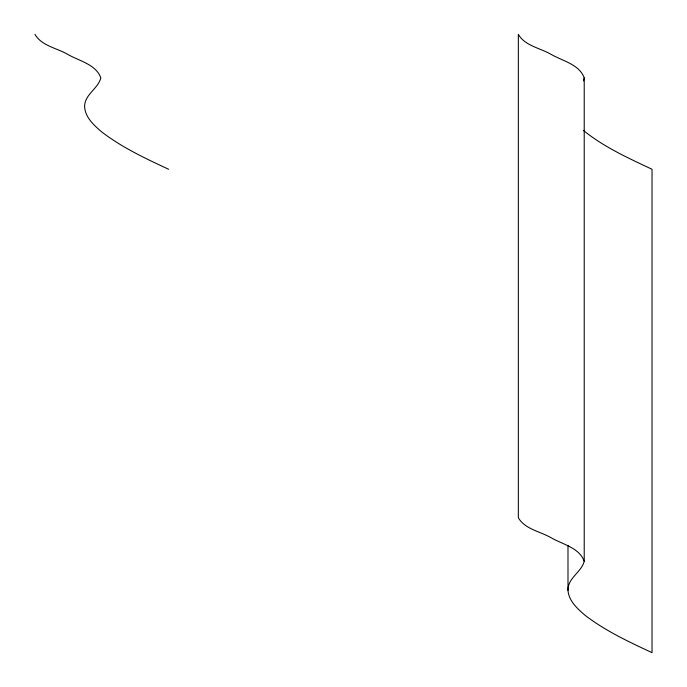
<?xml version="1.0" encoding="UTF-8"?>
<svg xmlns="http://www.w3.org/2000/svg" width="687" height="687" viewBox="0 0 687 687"><rect width="100%" height="100%" fill="white"/><g stroke="black" fill="none" stroke-linecap="round" stroke-linejoin="round"><path stroke-width="1.03" d="M583.589 130.573C604.079 147.138 628.347 158.122 652.032 169.277L652.032 652.65C628.845 641.864 605.427 630.906 585.041 615.269C577.466 608.699 568.802 601.082 567.994 590.399C567.608 577.939 581.451 572.297 584.216 561.288L584.216 77.914C579.485 64.423 562.559 60.963 551.283 54.471C540.497 48.124 524.816 45.84 518.341 34.35L518.341 517.723C524.816 529.213 540.497 531.506 551.283 537.844C562.559 544.336 579.485 547.797 584.216 561.288M583.512 80.894L584.216 77.914M168.659 169.277C145.472 158.491 122.046 147.525 101.659 131.887C94.093 125.326 85.428 117.709 84.613 107.017C84.226 94.566 98.078 88.915 100.843 77.914C96.111 64.423 79.185 60.963 67.901 54.471C57.124 48.124 41.435 45.84 34.968 34.35M567.994 545.384L567.994 590.399"/></g></svg>
